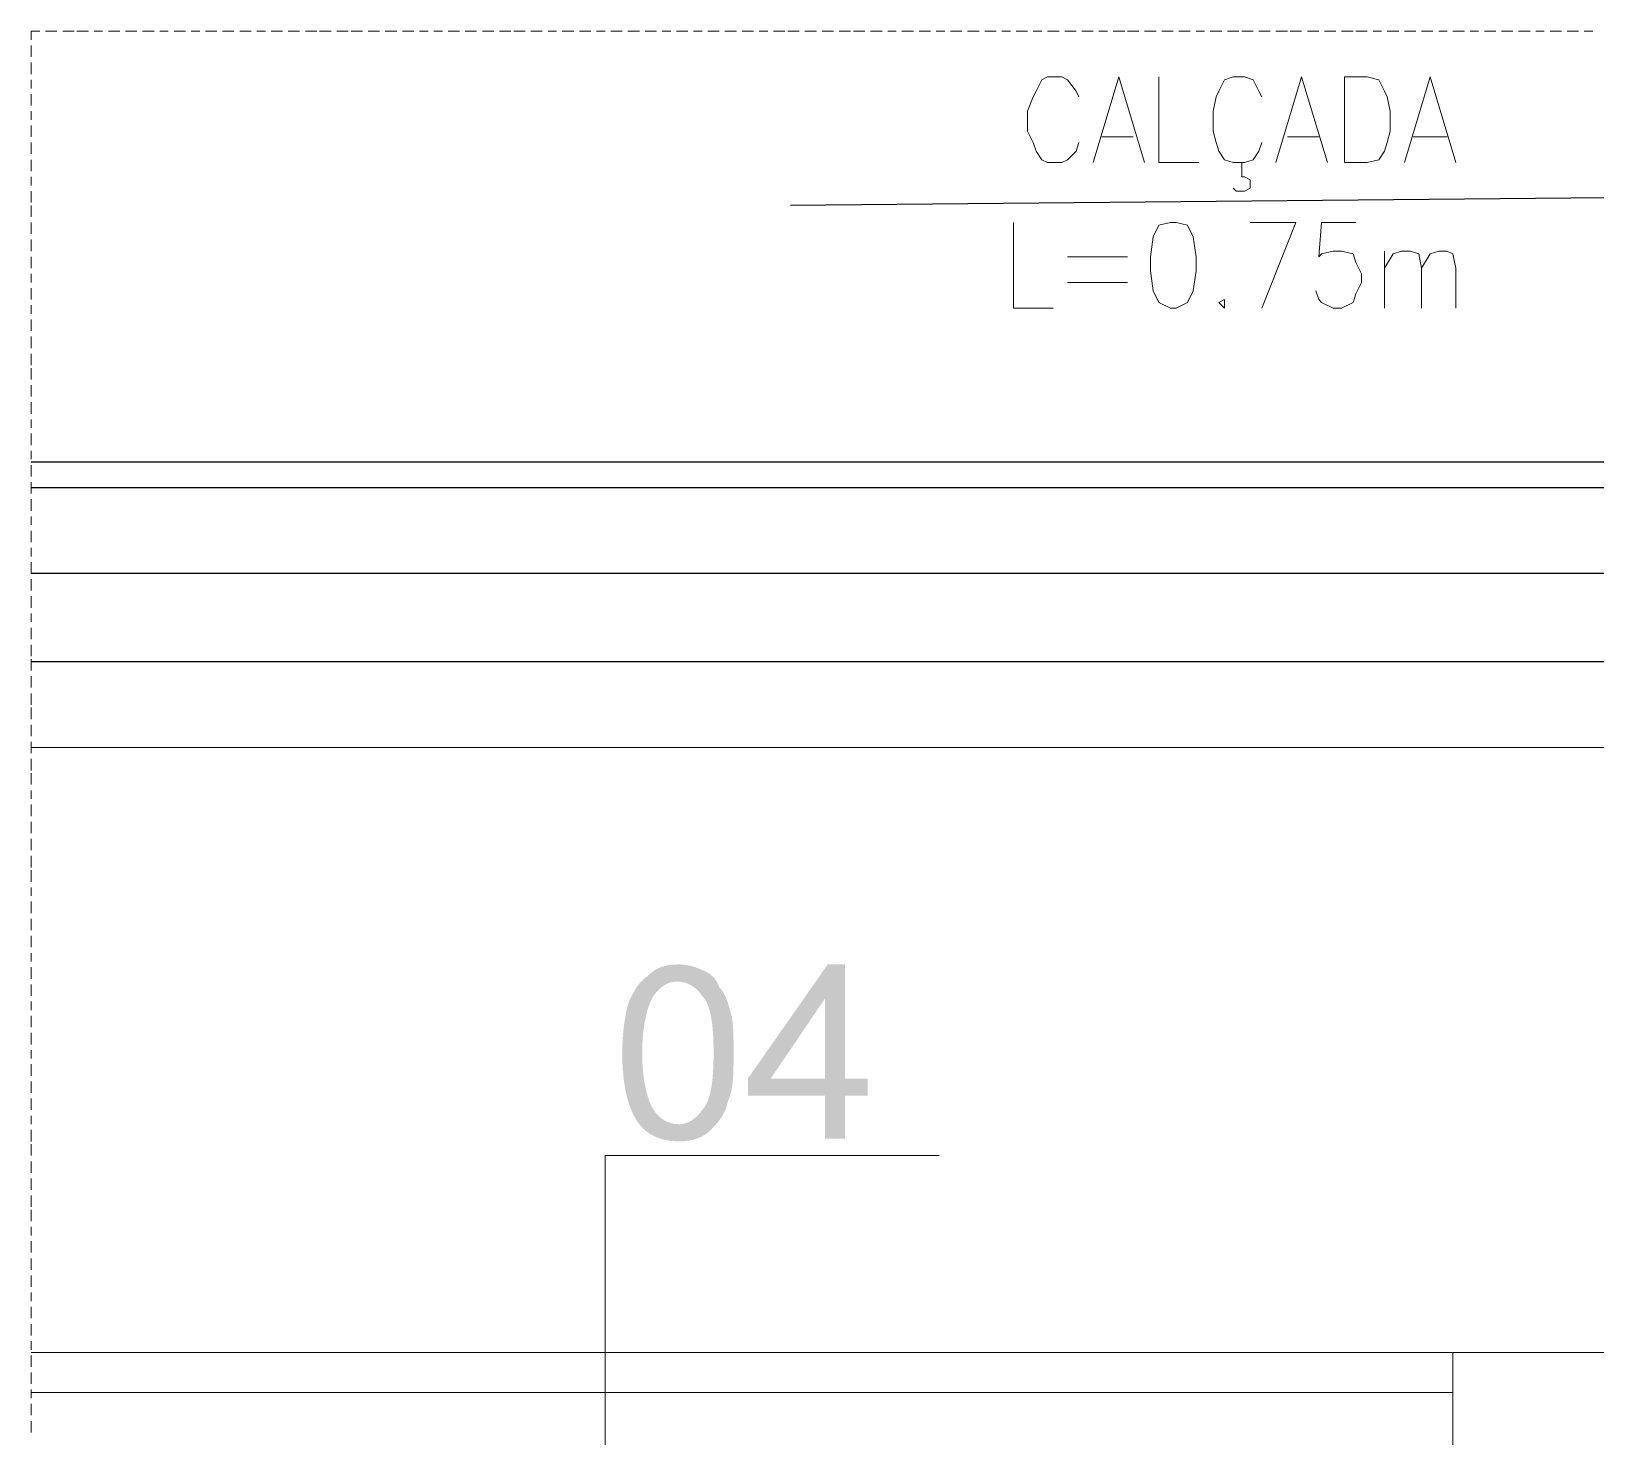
# Model space of a CAD drawing. Header units: millimetres. Extents: x 2928 to 3112, y 1220 to 1280.
# Drawn here: x 3094.189 to 3096.001, y 1252.333 to 1253.962 of the extents above; entities that cross this region are included whole.
import ezdxf

# ---------------------------------------------------------------- set-up
doc = ezdxf.new("R2010")
doc.units = ezdxf.units.MM

msp = doc.modelspace()

# ---------------------------------------------------------------- hatches: boundary and pattern name
at = {"true_color": 0x000007}
h = msp.add_hatch(color=7, dxfattribs=at)
edge = h.paths.add_edge_path()
edge.add_spline(control_points=[(3094.87342, 1252.77754), (3094.87342, 1252.8007), (3094.87672, 1252.82054), (3094.88003, 1252.83377), (3094.88003, 1252.83377), (3094.88665, 1252.85031), (3094.89326, 1252.86024), (3094.90319, 1252.86685), (3094.90319, 1252.86685), (3094.91311, 1252.87678), (3094.92304, 1252.88009), (3094.93958, 1252.88009), (3094.93958, 1252.88009), (3094.9495, 1252.88009), (3094.95942, 1252.87678), (3094.96604, 1252.87347), (3094.96604, 1252.87347), (3094.97596, 1252.87016), (3094.98258, 1252.86355), (3094.98589, 1252.85362), (3094.98589, 1252.85362), (3094.9925, 1252.84701), (3094.99581, 1252.83708), (3094.99912, 1252.82385), (3094.99912, 1252.82385), (3095.00243, 1252.81393), (3095.00243, 1252.79739), (3095.00243, 1252.77754), (3095.00243, 1252.77754), (3095.00243, 1252.75438), (3095.00243, 1252.73454), (3094.99581, 1252.7213), (3094.99581, 1252.7213), (3094.9925, 1252.70476), (3094.98258, 1252.69484), (3094.97596, 1252.68822), (3094.97596, 1252.68822), (3094.96604, 1252.6783), (3094.95281, 1252.67499), (3094.93958, 1252.67499), (3094.93958, 1252.67499), (3094.91973, 1252.67499), (3094.90319, 1252.68161), (3094.89326, 1252.69484), (3094.89326, 1252.69484), (3094.88003, 1252.71138), (3094.87342, 1252.74115), (3094.87342, 1252.77754)], knot_values=[0, 0, 0, 0, 0.0208333, 0.0208333, 0.0208333, 0.0208333, 0.0416667, 0.0416667, 0.0416667, 0.0416667, 0.0625, 0.0625, 0.0625, 0.0625, 0.0833333, 0.0833333, 0.0833333, 0.0833333, 0.1041667, 0.1041667, 0.1041667, 0.1041667, 0.125, 0.125, 0.125, 0.125, 0.1458333, 0.1458333, 0.1458333, 0.1458333, 0.1666667, 0.1666667, 0.1666667, 0.1666667, 0.1875, 0.1875, 0.1875, 0.1875, 0.2083333, 0.2083333, 0.2083333, 0.2083333, 0.2291666, 0.2291666, 0.2291666, 0.2291666, 1, 1, 1, 1], degree=3, periodic=0)
edge = h.paths.add_edge_path()
edge.add_spline(control_points=[(3094.89657, 1252.77754), (3094.89657, 1252.74446), (3094.90319, 1252.7213), (3094.9098, 1252.71138), (3094.9098, 1252.71138), (3094.91642, 1252.70146), (3094.92634, 1252.69484), (3094.93958, 1252.69484), (3094.93958, 1252.69484), (3094.9495, 1252.69484), (3094.95942, 1252.70146), (3094.96604, 1252.71138), (3094.96604, 1252.71138), (3094.97596, 1252.7213), (3094.97927, 1252.74446), (3094.97927, 1252.77754), (3094.97927, 1252.77754), (3094.97927, 1252.81062), (3094.97596, 1252.83377), (3094.96604, 1252.8437), (3094.96604, 1252.8437), (3094.95942, 1252.85362), (3094.9495, 1252.86024), (3094.93627, 1252.86024), (3094.93627, 1252.86024), (3094.92634, 1252.86024), (3094.91642, 1252.85362), (3094.9098, 1252.8437), (3094.9098, 1252.8437), (3094.90319, 1252.83377), (3094.89657, 1252.81062), (3094.89657, 1252.77754)], knot_values=[0, 0, 0, 0, 0.03125, 0.03125, 0.03125, 0.03125, 0.0625, 0.0625, 0.0625, 0.0625, 0.09375, 0.09375, 0.09375, 0.09375, 0.125, 0.125, 0.125, 0.125, 0.15625, 0.15625, 0.15625, 0.15625, 0.1875, 0.1875, 0.1875, 0.1875, 0.21875, 0.21875, 0.21875, 0.21875, 1, 1, 1, 1], degree=3, periodic=0)
h.paths.add_polyline_path([(3095.10828, 1252.6783), (3095.10828, 1252.72792), (3095.01897, 1252.72792), (3095.01897, 1252.74777), (3095.11159, 1252.88009), (3095.13144, 1252.88009), (3095.13144, 1252.74777), (3095.1579, 1252.74777), (3095.1579, 1252.72792), (3095.13144, 1252.72792), (3095.13144, 1252.6783)])
h.paths.add_polyline_path([(3095.10828, 1252.74777), (3095.10828, 1252.84039), (3095.04543, 1252.74777)])

# ---------------------------------------------------------------- linework, layer by layer
at = {"color": 7, "linetype": 'Continuous', "lineweight": -2, "true_color": 0x000007}
for points in [[(3096.88797, 1253.9618), (3096.88797, 1253.43252), (3094.18867, 1253.43252)], [(3096.8582, 1253.9618), (3096.8582, 1253.46229), (3094.18867, 1253.46229)], [(3096.99052, 1253.33328), (3094.18867, 1253.33328), (3094.18867, 1253.33328)], [(3096.99052, 1253.23073), (3094.18867, 1253.23073), (3094.18867, 1253.23073)]]:
    msp.add_lwpolyline(points, dxfattribs=at)
at = {"color": 7, "linetype": 'Continuous', "lineweight": 9, "true_color": 0x000007}
for points in [[(3094.19859, 1253.9618), (3094.18867, 1253.9618), (3094.18867, 1253.95187)], [(3094.21844, 1253.9618), (3094.20521, 1253.9618), (3094.20521, 1253.9618)], [(3094.23828, 1253.9618), (3094.22505, 1253.9618), (3094.22505, 1253.9618)], [(3094.25482, 1253.9618), (3094.24159, 1253.9618), (3094.24159, 1253.9618)], [(3094.27136, 1253.9618), (3094.26144, 1253.9618), (3094.26144, 1253.9618)], [(3094.29121, 1253.9618), (3094.27798, 1253.9618), (3094.27798, 1253.9618)], [(3094.31106, 1253.9618), (3094.29783, 1253.9618), (3094.29783, 1253.9618)], [(3094.33091, 1253.9618), (3094.31768, 1253.9618), (3094.31768, 1253.9618)], [(3094.34745, 1253.9618), (3094.33752, 1253.9618), (3094.33752, 1253.9618)], [(3094.3673, 1253.9618), (3094.35406, 1253.9618), (3094.35406, 1253.9618)], [(3094.38384, 1253.9618), (3094.37391, 1253.9618), (3094.37391, 1253.9618)], [(3094.40368, 1253.9618), (3094.39045, 1253.9618), (3094.39045, 1253.9618)], [(3094.42353, 1253.9618), (3094.4103, 1253.9618), (3094.4103, 1253.9618)], [(3094.44338, 1253.9618), (3094.43015, 1253.9618), (3094.43015, 1253.9618)], [(3094.45992, 1253.9618), (3094.45, 1253.9618), (3094.45, 1253.9618)], [(3094.47977, 1253.9618), (3094.46654, 1253.9618), (3094.46654, 1253.9618)], [(3094.49962, 1253.9618), (3094.48638, 1253.9618), (3094.48638, 1253.9618)], [(3094.51946, 1253.9618), (3094.50623, 1253.9618), (3094.50623, 1253.9618)], [(3094.536, 1253.9618), (3094.52277, 1253.9618), (3094.52277, 1253.9618)], [(3094.55585, 1253.9618), (3094.54262, 1253.9618), (3094.54262, 1253.9618)], [(3094.57239, 1253.9618), (3094.55916, 1253.9618), (3094.55916, 1253.9618)], [(3094.59224, 1253.9618), (3094.57901, 1253.9618), (3094.57901, 1253.9618)], [(3094.61209, 1253.9618), (3094.59885, 1253.9618), (3094.59885, 1253.9618)], [(3094.63193, 1253.9618), (3094.6187, 1253.9618), (3094.6187, 1253.9618)], [(3094.64847, 1253.9618), (3094.63855, 1253.9618), (3094.63855, 1253.9618)], [(3094.66501, 1253.9618), (3094.65509, 1253.9618), (3094.65509, 1253.9618)], [(3094.68486, 1253.9618), (3094.67163, 1253.9618), (3094.67163, 1253.9618)], [(3094.70471, 1253.9618), (3094.69148, 1253.9618), (3094.69148, 1253.9618)], [(3094.72456, 1253.9618), (3094.71133, 1253.9618), (3094.71133, 1253.9618)], [(3094.74441, 1253.9618), (3094.73117, 1253.9618), (3094.73117, 1253.9618)], [(3094.76095, 1253.9618), (3094.74771, 1253.9618), (3094.74771, 1253.9618)], [(3094.78079, 1253.9618), (3094.76756, 1253.9618), (3094.76756, 1253.9618)], [(3094.79733, 1253.9618), (3094.78741, 1253.9618), (3094.78741, 1253.9618)], [(3094.81718, 1253.9618), (3094.80395, 1253.9618), (3094.80395, 1253.9618)], [(3094.83703, 1253.9618), (3094.8238, 1253.9618), (3094.8238, 1253.9618)], [(3094.85357, 1253.9618), (3094.84364, 1253.9618), (3094.84364, 1253.9618)], [(3094.87342, 1253.9618), (3094.86018, 1253.9618), (3094.86018, 1253.9618)], [(3094.89326, 1253.9618), (3094.88003, 1253.9618), (3094.88003, 1253.9618)], [(3094.91311, 1253.9618), (3094.89988, 1253.9618), (3094.89988, 1253.9618)], [(3094.92965, 1253.9618), (3094.91973, 1253.9618), (3094.91973, 1253.9618)], [(3094.9495, 1253.9618), (3094.93627, 1253.9618), (3094.93627, 1253.9618)], [(3094.96604, 1253.9618), (3094.95612, 1253.9618), (3094.95612, 1253.9618)], [(3094.98589, 1253.9618), (3094.97266, 1253.9618), (3094.97266, 1253.9618)], [(3095.00574, 1253.9618), (3094.9925, 1253.9618), (3094.9925, 1253.9618)], [(3095.02558, 1253.9618), (3095.01235, 1253.9618), (3095.01235, 1253.9618)], [(3095.04212, 1253.9618), (3095.0322, 1253.9618), (3095.0322, 1253.9618)], [(3095.06197, 1253.9618), (3095.04874, 1253.9618), (3095.04874, 1253.9618)], [(3095.07851, 1253.9618), (3095.06528, 1253.9618), (3095.06528, 1253.9618)], [(3095.09836, 1253.9618), (3095.08513, 1253.9618), (3095.08513, 1253.9618)], [(3095.11821, 1253.9618), (3095.10497, 1253.9618), (3095.10497, 1253.9618)], [(3095.13805, 1253.9618), (3095.12482, 1253.9618), (3095.12482, 1253.9618)], [(3095.15459, 1253.9618), (3095.14136, 1253.9618), (3095.14136, 1253.9618)], [(3095.17444, 1253.9618), (3095.16121, 1253.9618), (3095.16121, 1253.9618)], [(3095.19098, 1253.9618), (3095.18106, 1253.9618), (3095.18106, 1253.9618)], [(3095.21083, 1253.9618), (3095.1976, 1253.9618), (3095.1976, 1253.9618)], [(3095.23068, 1253.9618), (3095.21745, 1253.9618), (3095.21745, 1253.9618)], [(3095.24722, 1253.9618), (3095.23729, 1253.9618), (3095.23729, 1253.9618)], [(3095.26707, 1253.9618), (3095.25383, 1253.9618), (3095.25383, 1253.9618)], [(3095.28691, 1253.9618), (3095.27368, 1253.9618), (3095.27368, 1253.9618)], [(3095.30676, 1253.9618), (3095.29353, 1253.9618), (3095.29353, 1253.9618)], [(3095.3233, 1253.9618), (3095.31338, 1253.9618), (3095.31338, 1253.9618)], [(3095.34315, 1253.9618), (3095.32992, 1253.9618), (3095.32992, 1253.9618)], [(3095.35969, 1253.9618), (3095.34977, 1253.9618), (3095.34977, 1253.9618)], [(3095.37954, 1253.9618), (3095.36631, 1253.9618), (3095.36631, 1253.9618)], [(3095.39938, 1253.9618), (3095.38615, 1253.9618), (3095.38615, 1253.9618)], [(3095.41923, 1253.9618), (3095.406, 1253.9618), (3095.406, 1253.9618)], [(3095.43577, 1253.9618), (3095.42585, 1253.9618), (3095.42585, 1253.9618)], [(3095.45562, 1253.9618), (3095.44239, 1253.9618), (3095.44239, 1253.9618)], [(3095.47216, 1253.9618), (3095.45893, 1253.9618), (3095.45893, 1253.9618)], [(3095.49201, 1253.9618), (3095.47878, 1253.9618), (3095.47878, 1253.9618)], [(3095.51186, 1253.9618), (3095.49862, 1253.9618), (3095.49862, 1253.9618)], [(3095.5317, 1253.9618), (3095.51847, 1253.9618), (3095.51847, 1253.9618)], [(3095.54824, 1253.9618), (3095.53832, 1253.9618), (3095.53832, 1253.9618)], [(3095.56809, 1253.9618), (3095.55486, 1253.9618), (3095.55486, 1253.9618)], [(3095.58794, 1253.9618), (3095.57471, 1253.9618), (3095.57471, 1253.9618)], [(3095.60448, 1253.9618), (3095.59125, 1253.9618), (3095.59125, 1253.9618)], [(3095.62433, 1253.9618), (3095.6111, 1253.9618), (3095.6111, 1253.9618)], [(3095.64418, 1253.9618), (3095.63094, 1253.9618), (3095.63094, 1253.9618)], [(3095.66071, 1253.9618), (3095.64748, 1253.9618), (3095.64748, 1253.9618)], [(3095.68056, 1253.9618), (3095.66733, 1253.9618), (3095.66733, 1253.9618)], [(3095.70041, 1253.9618), (3095.68718, 1253.9618), (3095.68718, 1253.9618)], [(3095.72026, 1253.9618), (3095.70703, 1253.9618), (3095.70703, 1253.9618)], [(3095.7368, 1253.9618), (3095.72357, 1253.9618), (3095.72357, 1253.9618)], [(3095.75334, 1253.9618), (3095.74341, 1253.9618), (3095.74341, 1253.9618)], [(3095.77319, 1253.9618), (3095.75995, 1253.9618), (3095.75995, 1253.9618)], [(3095.79303, 1253.9618), (3095.7798, 1253.9618), (3095.7798, 1253.9618)], [(3095.81288, 1253.9618), (3095.79965, 1253.9618), (3095.79965, 1253.9618)], [(3095.82942, 1253.9618), (3095.8195, 1253.9618), (3095.8195, 1253.9618)], [(3095.84927, 1253.9618), (3095.83604, 1253.9618), (3095.83604, 1253.9618)], [(3095.86581, 1253.9618), (3095.85589, 1253.9618), (3095.85589, 1253.9618)], [(3095.88566, 1253.9618), (3095.87243, 1253.9618), (3095.87243, 1253.9618)], [(3095.90551, 1253.9618), (3095.89227, 1253.9618), (3095.89227, 1253.9618)], [(3095.92535, 1253.9618), (3095.91212, 1253.9618), (3095.91212, 1253.9618)], [(3095.94189, 1253.9618), (3095.93197, 1253.9618), (3095.93197, 1253.9618)], [(3095.96174, 1253.9618), (3095.94851, 1253.9618), (3095.94851, 1253.9618)], [(3095.98159, 1253.9618), (3095.96836, 1253.9618), (3095.96836, 1253.9618)], [(3095.99813, 1253.9618), (3095.9882, 1253.9618), (3095.9882, 1253.9618)], [(3094.18867, 1253.94526), (3094.18867, 1253.93202), (3094.18867, 1253.93202)], [(3094.18867, 1253.92541), (3094.18867, 1253.91218), (3094.18867, 1253.91218)], [(3094.18867, 1253.90556), (3094.18867, 1253.89564), (3094.18867, 1253.89564)], [(3095.40269, 1253.88571), (3095.39938, 1253.89233), (3095.38946, 1253.90556), (3095.38284, 1253.90887), (3095.36631, 1253.90887), (3095.35969, 1253.90556), (3095.35307, 1253.89233), (3095.34977, 1253.88571), (3095.34315, 1253.86917), (3095.34315, 1253.84602), (3095.34977, 1253.83278), (3095.35307, 1253.82286), (3095.35969, 1253.81294), (3095.36631, 1253.80963), (3095.38284, 1253.80963), (3095.38946, 1253.81294), (3095.39938, 1253.82286), (3095.40269, 1253.83278)], [(3095.41923, 1253.80963), (3095.449, 1253.90887), (3095.47878, 1253.80963)], [(3095.49532, 1253.90887), (3095.49532, 1253.80963), (3095.54163, 1253.80963)], [(3095.6144, 1253.88571), (3095.6111, 1253.89233), (3095.60448, 1253.90556), (3095.59456, 1253.90887), (3095.58132, 1253.90887), (3095.5714, 1253.90556), (3095.56478, 1253.89233), (3095.56148, 1253.88571), (3095.55817, 1253.86917), (3095.55817, 1253.84602), (3095.56148, 1253.83278), (3095.56478, 1253.82286), (3095.5714, 1253.81294), (3095.58132, 1253.80963), (3095.59456, 1253.80963), (3095.60448, 1253.81294), (3095.6111, 1253.82286), (3095.6144, 1253.83278)], [(3095.63094, 1253.80963), (3095.66071, 1253.90887), (3095.69049, 1253.80963)], [(3095.7798, 1253.80963), (3095.80957, 1253.90887), (3095.83935, 1253.80963)], [(3094.18867, 1253.88902), (3094.18867, 1253.87579), (3094.18867, 1253.87579)], [(3094.18867, 1253.86917), (3094.18867, 1253.85925), (3094.18867, 1253.85925)], [(3094.18867, 1253.85263), (3094.18867, 1253.8394), (3094.18867, 1253.8394)], [(3094.18867, 1253.83278), (3094.18867, 1253.81955), (3094.18867, 1253.81955)], [(3095.42916, 1253.8394), (3095.46554, 1253.8394), (3095.46554, 1253.8394)], [(3095.64418, 1253.8394), (3095.68056, 1253.8394), (3095.68056, 1253.8394)], [(3095.78973, 1253.8394), (3095.82942, 1253.8394), (3095.82942, 1253.8394)], [(3094.18867, 1253.81294), (3094.18867, 1253.7997), (3094.18867, 1253.7997)], [(3095.58132, 1253.77986), (3095.58463, 1253.77655), (3095.59456, 1253.77655), (3095.60117, 1253.77986), (3095.60117, 1253.78978), (3095.59456, 1253.79309), (3095.59125, 1253.79309), (3095.59125, 1253.80963)], [(3094.18867, 1253.79309), (3094.18867, 1253.78316), (3094.18867, 1253.78316)], [(3094.18867, 1253.77655), (3094.18867, 1253.76332), (3094.18867, 1253.76332)], [(3094.18867, 1253.76001), (3094.18867, 1253.74678), (3094.18867, 1253.74678)], [(3094.18867, 1253.74016), (3094.18867, 1253.72693), (3094.18867, 1253.72693)], [(3095.32661, 1253.74016), (3095.32661, 1253.64092), (3095.37292, 1253.64092)], [(3095.6144, 1253.64092), (3095.6541, 1253.74016), (3095.60117, 1253.74016)], [(3095.72357, 1253.74016), (3095.68387, 1253.74016), (3095.68056, 1253.70046), (3095.68387, 1253.70377), (3095.6971, 1253.70708), (3095.70703, 1253.70708), (3095.72026, 1253.70377), (3095.72357, 1253.69385), (3095.73018, 1253.68062), (3095.73018, 1253.67069), (3095.72357, 1253.65746), (3095.72026, 1253.64754), (3095.70703, 1253.64092), (3095.6971, 1253.64092), (3095.68387, 1253.64754), (3095.68056, 1253.65085), (3095.67725, 1253.66077)], [(3094.18867, 1253.72031), (3094.18867, 1253.70708), (3094.18867, 1253.70708)], [(3094.18867, 1253.70046), (3094.18867, 1253.68723), (3094.18867, 1253.68723)], [(3095.38946, 1253.70046), (3095.45893, 1253.70046), (3095.45893, 1253.70046)], [(3095.75665, 1253.70708), (3095.75665, 1253.64092), (3095.75665, 1253.64092)], [(3095.75665, 1253.68723), (3095.76657, 1253.70377), (3095.77649, 1253.70708), (3095.78642, 1253.70708), (3095.79634, 1253.70377), (3095.79965, 1253.68723), (3095.79965, 1253.64092)], [(3095.79965, 1253.68723), (3095.80957, 1253.70377), (3095.8195, 1253.70708), (3095.82942, 1253.70708), (3095.83604, 1253.70377), (3095.83935, 1253.68723), (3095.83935, 1253.64092)], [(3094.18867, 1253.68062), (3094.18867, 1253.67069), (3094.18867, 1253.67069)], [(3094.18867, 1253.66408), (3094.18867, 1253.65085), (3094.18867, 1253.65085)], [(3095.38946, 1253.67069), (3095.45893, 1253.67069), (3095.45893, 1253.67069)], [(3094.18867, 1253.64423), (3094.18867, 1253.63431), (3094.18867, 1253.63431)], [(3094.18867, 1253.62769), (3094.18867, 1253.61446), (3094.18867, 1253.61446)], [(3094.18867, 1253.60784), (3094.18867, 1253.59461), (3094.18867, 1253.59461)], [(3094.18867, 1253.58799), (3094.18867, 1253.57476), (3094.18867, 1253.57476)], [(3094.18867, 1253.57145), (3094.18867, 1253.55822), (3094.18867, 1253.55822)], [(3094.18867, 1253.55161), (3094.18867, 1253.53837), (3094.18867, 1253.53837)], [(3094.18867, 1253.53176), (3094.18867, 1253.51853), (3094.18867, 1253.51853)], [(3094.18867, 1253.51191), (3094.18867, 1253.50199), (3094.18867, 1253.50199)], [(3094.18867, 1253.49537), (3094.18867, 1253.48214), (3094.18867, 1253.48214)], [(3094.18867, 1253.47552), (3094.18867, 1253.4656), (3094.18867, 1253.4656)], [(3094.18867, 1253.45898), (3094.18867, 1253.44575), (3094.18867, 1253.44575)], [(3094.18867, 1253.43913), (3094.18867, 1253.4259), (3094.18867, 1253.4259)], [(3094.18867, 1253.41929), (3094.18867, 1253.40605), (3094.18867, 1253.40605)], [(3094.18867, 1253.39944), (3094.18867, 1253.38952), (3094.18867, 1253.38952)], [(3094.18867, 1253.3829), (3094.18867, 1253.36967), (3094.18867, 1253.36967)], [(3094.18867, 1253.36305), (3094.18867, 1253.35313), (3094.18867, 1253.35313)], [(3094.18867, 1253.34651), (3094.18867, 1253.33328), (3094.18867, 1253.33328)], [(3094.18867, 1253.32666), (3094.18867, 1253.31343), (3094.18867, 1253.31343)], [(3094.18867, 1253.30682), (3094.18867, 1253.29358), (3094.18867, 1253.29358)], [(3094.18867, 1253.28697), (3094.18867, 1253.27704), (3094.18867, 1253.27704)], [(3094.18867, 1253.27043), (3094.18867, 1253.2572), (3094.18867, 1253.2572)], [(3094.18867, 1253.25058), (3094.18867, 1253.23735), (3094.18867, 1253.23735)], [(3094.18867, 1253.23404), (3094.18867, 1253.22081), (3094.18867, 1253.22081)], [(3094.18867, 1253.21419), (3094.18867, 1253.20096), (3094.18867, 1253.20096)], [(3094.18867, 1253.19434), (3094.18867, 1253.18111), (3094.18867, 1253.18111)], [(3094.18867, 1253.1778), (3094.18867, 1253.16457), (3094.18867, 1253.16457)], [(3094.18867, 1253.15796), (3094.18867, 1253.14472), (3094.18867, 1253.14472)], [(3094.18867, 1253.13811), (3094.18867, 1253.12488), (3094.18867, 1253.12488)], [(3094.18867, 1253.13149), (3096.78874, 1253.13149), (3096.78874, 1253.13149)], [(3094.18867, 1253.11826), (3094.18867, 1253.10503), (3094.18867, 1253.10503)], [(3094.18867, 1253.10172), (3094.18867, 1253.08849), (3094.18867, 1253.08849)], [(3094.18867, 1253.08187), (3094.18867, 1253.07195), (3094.18867, 1253.07195)], [(3094.18867, 1253.06533), (3094.18867, 1253.0521), (3094.18867, 1253.0521)], [(3094.18867, 1253.04549), (3094.18867, 1253.03225), (3094.18867, 1253.03225)], [(3094.18867, 1253.02564), (3094.18867, 1253.01241), (3094.18867, 1253.01241)], [(3094.18867, 1253.00579), (3094.18867, 1252.99256), (3094.18867, 1252.99256)], [(3094.18867, 1252.98925), (3094.18867, 1252.97602), (3094.18867, 1252.97602)], [(3094.18867, 1252.9694), (3094.18867, 1252.95948), (3094.18867, 1252.95948)], [(3094.18867, 1252.95286), (3094.18867, 1252.93963), (3094.18867, 1252.93963)], [(3094.18867, 1252.93301), (3094.18867, 1252.91978), (3094.18867, 1252.91978)], [(3094.18867, 1252.91317), (3094.18867, 1252.89993), (3094.18867, 1252.89993)], [(3094.18867, 1252.89332), (3094.18867, 1252.88339), (3094.18867, 1252.88339)], [(3094.18867, 1252.87678), (3094.18867, 1252.86355), (3094.18867, 1252.86355)], [(3094.18867, 1252.85693), (3094.18867, 1252.8437), (3094.18867, 1252.8437)], [(3094.18867, 1252.83708), (3094.18867, 1252.82716), (3094.18867, 1252.82716)], [(3094.18867, 1252.82054), (3094.18867, 1252.80731), (3094.18867, 1252.80731)], [(3094.18867, 1252.8007), (3094.18867, 1252.78746), (3094.18867, 1252.78746)], [(3094.18867, 1252.78085), (3094.18867, 1252.77092), (3094.18867, 1252.77092)], [(3094.18867, 1252.76431), (3094.18867, 1252.75108), (3094.18867, 1252.75108)], [(3094.18867, 1252.74446), (3094.18867, 1252.73123), (3094.18867, 1252.73123)], [(3094.18867, 1252.72461), (3094.18867, 1252.71138), (3094.18867, 1252.71138)], [(3094.18867, 1252.70476), (3094.18867, 1252.69484), (3094.18867, 1252.69484)], [(3094.18867, 1252.68822), (3094.18867, 1252.67499), (3094.18867, 1252.67499)], [(3094.18867, 1252.67168), (3094.18867, 1252.65845), (3094.18867, 1252.65845)], [(3094.18867, 1252.65184), (3094.18867, 1252.6386), (3094.18867, 1252.6386)], [(3095.2406, 1252.65845), (3094.85357, 1252.65845), (3094.85357, 1252.28134)], [(3094.18867, 1252.63199), (3094.18867, 1252.61876), (3094.18867, 1252.61876)], [(3094.18867, 1252.61214), (3094.18867, 1252.59891), (3094.18867, 1252.59891)], [(3094.18867, 1252.5956), (3094.18867, 1252.58237), (3094.18867, 1252.58237)], [(3094.18867, 1252.57575), (3094.18867, 1252.56583), (3094.18867, 1252.56583)], [(3094.18867, 1252.55921), (3094.18867, 1252.54598), (3094.18867, 1252.54598)], [(3094.18867, 1252.53937), (3094.18867, 1252.52613), (3094.18867, 1252.52613)], [(3094.18867, 1252.51952), (3094.18867, 1252.50629), (3094.18867, 1252.50629)], [(3094.18867, 1252.49967), (3094.18867, 1252.48975), (3094.18867, 1252.48975)], [(3094.18867, 1252.48313), (3094.18867, 1252.4699), (3094.18867, 1252.4699)], [(3094.18867, 1252.46328), (3094.18867, 1252.45005), (3094.18867, 1252.45005)], [(3094.18867, 1252.44343), (3094.18867, 1252.43351), (3094.18867, 1252.43351)], [(3094.18867, 1252.42689), (3094.18867, 1252.41366), (3094.18867, 1252.41366)], [(3094.18867, 1252.40705), (3094.18867, 1252.39381), (3094.18867, 1252.39381)], [(3094.18867, 1252.3872), (3094.18867, 1252.37727), (3094.18867, 1252.37727)], [(3094.18867, 1252.38389), (3095.83604, 1252.38389), (3095.83604, 1252.38389)], [(3094.18867, 1252.37066), (3094.18867, 1252.35743), (3094.18867, 1252.35743)], [(3094.18867, 1252.35081), (3094.18867, 1252.33758), (3094.18867, 1252.33758)]]:
    msp.add_lwpolyline(points, dxfattribs=at)
for points in [[(3095.71033, 1253.80963), (3095.71033, 1253.90887), (3095.7368, 1253.90887), (3095.75003, 1253.90556), (3095.75665, 1253.89233), (3095.75995, 1253.88571), (3095.76326, 1253.86917), (3095.76326, 1253.84602), (3095.75995, 1253.83278), (3095.75665, 1253.82286), (3095.75003, 1253.81294), (3095.7368, 1253.80963)], [(3095.50855, 1253.74016), (3095.49532, 1253.73685), (3095.4887, 1253.72362), (3095.48539, 1253.70046), (3095.48539, 1253.68392), (3095.4887, 1253.66077), (3095.49532, 1253.64754), (3095.50855, 1253.64092), (3095.51516, 1253.64092), (3095.5284, 1253.64754), (3095.53501, 1253.66077), (3095.53832, 1253.68392), (3095.53832, 1253.70046), (3095.53501, 1253.72362), (3095.5284, 1253.73685), (3095.51516, 1253.74016)], [(3095.5714, 1253.65085), (3095.56478, 1253.64754), (3095.5714, 1253.64092), (3095.5714, 1253.64754)], [(3095.83604, 1252.4302), (3097.33786, 1252.4302), (3097.33786, 1252.28134), (3095.83604, 1252.28134)]]:
    msp.add_lwpolyline(points, close=True, dxfattribs=at)
at = {"color": 253, "linetype": 'Continuous', "lineweight": -2, "true_color": 0x9a9a9a}
msp.add_lwpolyline([(3096.62664, 1252.44674), (3096.6101, 1252.49305), (3096.13706, 1253.76993), (3095.06859, 1253.76001)], dxfattribs=at)
at = {"color": 252, "linetype": 'Continuous', "lineweight": 5, "true_color": 0x989898}
for points in [[(3095.83604, 1252.4302), (3094.18867, 1252.4302), (3094.18867, 1252.4302)], [(3094.18867, 1252.4302), (3095.83604, 1252.4302), (3095.83604, 1252.4302)]]:
    msp.add_lwpolyline(points, dxfattribs=at)

doc.saveas('drawing.dxf')
